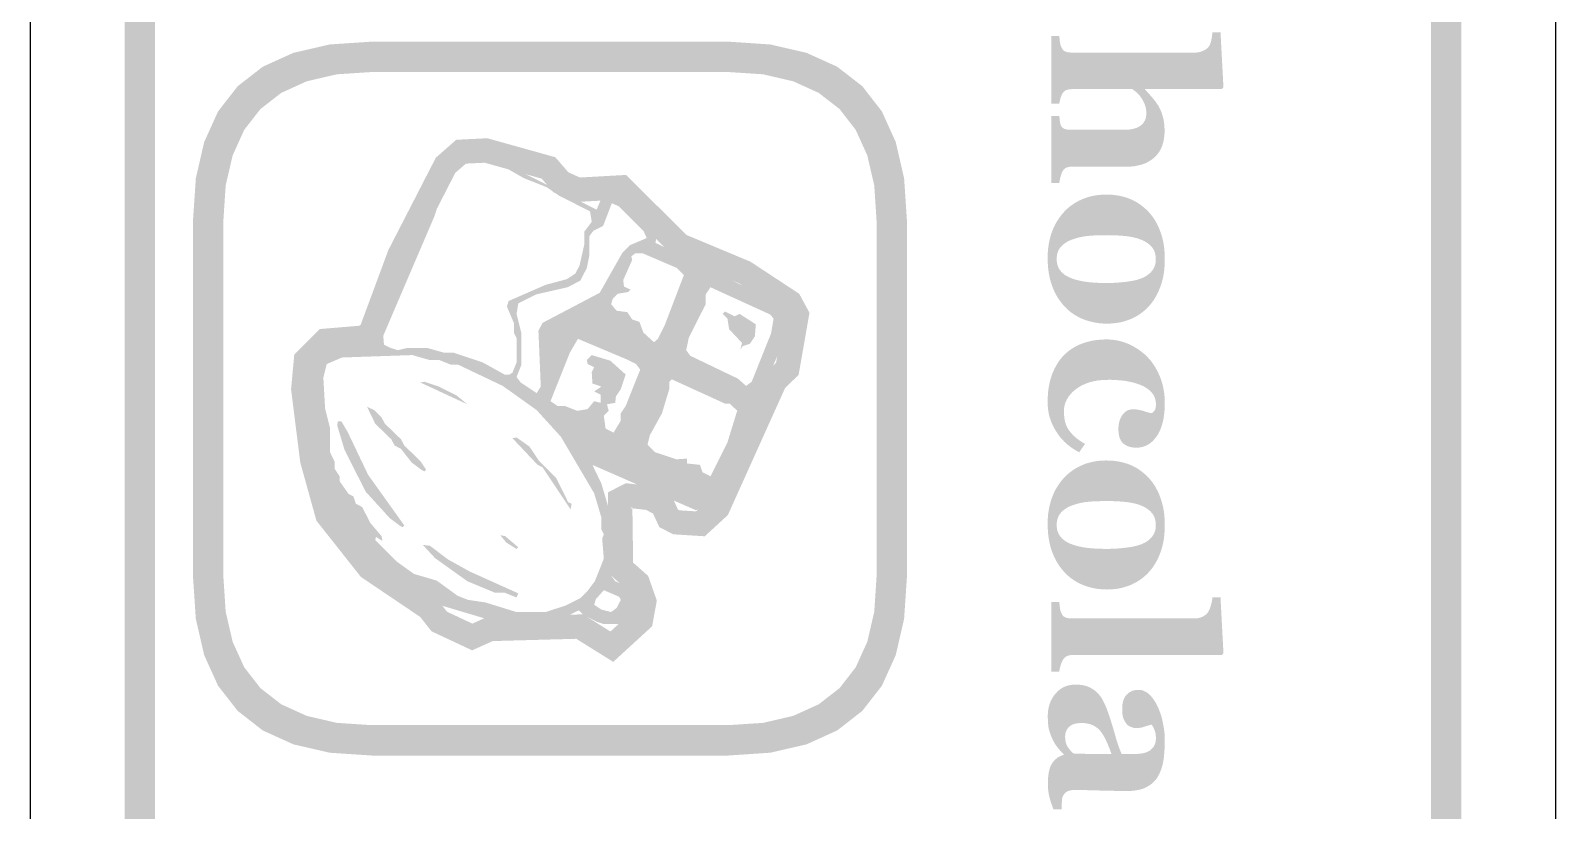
# Model space of a CAD drawing. Header units: millimetres. Extents: x 6 to 126, y 130 to 351.
# Drawn here: x 72.96 to 93.04, y 256.98 to 267.25 of the extents above; entities that cross this region are included whole.
import ezdxf

# ---------------------------------------------------------------- set-up
doc = ezdxf.new("R2010")
doc.units = ezdxf.units.MM
doc.layers.add('CUT', color=1, linetype='Continuous')
doc.layers.add('RASTER', color=7, linetype='Continuous')

msp = doc.modelspace()

# ---------------------------------------------------------------- hatches: boundary and pattern name
at = {"layer": 'RASTER'}
h = msp.add_hatch(color=7, dxfattribs=at)
h.paths.add_polyline_path([(89.6, 282.8), (90.116, 282.766), (90.563, 282.663), (90.941, 282.491), (91.25, 282.25), (91.491, 281.941), (91.663, 281.563), (91.766, 281.116), (91.8, 280.6), (91.8, 223.4), (91.766, 222.884), (91.663, 222.438), (91.491, 222.059), (91.25, 221.75), (90.941, 221.509), (90.563, 221.337), (90.116, 221.234), (89.6, 221.2), (76.4, 221.2), (75.884, 221.234), (75.438, 221.337), (75.059, 221.509), (74.75, 221.75), (74.509, 222.059), (74.338, 222.438), (74.234, 222.884), (74.2, 223.4), (74.2, 280.6), (74.234, 281.116), (74.338, 281.563), (74.509, 281.941), (74.75, 282.25), (75.059, 282.491), (75.438, 282.663), (75.884, 282.766), (76.4, 282.8)])
h.paths.add_polyline_path([(89.6, 282.4), (76.4, 282.4), (75.978, 282.372), (75.613, 282.288), (75.303, 282.147), (75.05, 281.95), (74.853, 281.697), (74.712, 281.388), (74.628, 281.022), (74.6, 280.6), (74.6, 223.4), (74.628, 222.978), (74.712, 222.613), (74.853, 222.303), (75.05, 222.05), (75.303, 221.853), (75.613, 221.712), (75.978, 221.628), (76.4, 221.6), (89.6, 221.6), (90.022, 221.628), (90.388, 221.712), (90.697, 221.853), (90.95, 222.05), (91.147, 222.303), (91.288, 222.613), (91.372, 222.978), (91.4, 223.4), (91.4, 280.6), (91.372, 281.022), (91.288, 281.388), (91.147, 281.697), (90.95, 281.95), (90.697, 282.147), (90.387, 282.288), (90.022, 282.372), (89.6, 282.4)], flags=0)
h = msp.add_hatch(color=7, dxfattribs=at)
h.paths.add_polyline_path([(82.15, 267.1), (82.701, 267.063), (83.178, 266.953), (83.582, 266.77), (83.913, 266.513), (84.17, 266.182), (84.353, 265.778), (84.463, 265.301), (84.5, 264.75), (84.5, 260.05), (84.463, 259.499), (84.353, 259.022), (84.17, 258.618), (83.913, 258.288), (83.582, 258.03), (83.178, 257.847), (82.701, 257.737), (82.15, 257.7), (77.45, 257.7), (76.899, 257.737), (76.422, 257.847), (76.018, 258.03), (75.688, 258.288), (75.43, 258.618), (75.247, 259.022), (75.137, 259.499), (75.1, 260.05), (75.1, 264.75), (75.137, 265.301), (75.247, 265.778), (75.43, 266.182), (75.688, 266.513), (76.018, 266.77), (76.422, 266.953), (76.899, 267.063), (77.45, 267.1)])
h.paths.add_polyline_path([(82.15, 266.7), (77.45, 266.7), (76.993, 266.67), (76.597, 266.578), (76.262, 266.426), (75.988, 266.213), (75.774, 265.938), (75.622, 265.603), (75.53, 265.207), (75.5, 264.75), (75.5, 260.05), (75.53, 259.593), (75.622, 259.197), (75.774, 258.862), (75.988, 258.587), (76.262, 258.374), (76.597, 258.222), (76.993, 258.13), (77.45, 258.1), (82.15, 258.1), (82.607, 258.13), (83.003, 258.222), (83.338, 258.374), (83.613, 258.587), (83.826, 258.862), (83.978, 259.197), (84.07, 259.593), (84.1, 260.05), (84.1, 264.75), (84.07, 265.207), (83.978, 265.603), (83.826, 265.938), (83.613, 266.213), (83.338, 266.426), (83.003, 266.578), (82.607, 266.67), (82.15, 266.7)], flags=0)
for points in [[(86.4, 265.24), (86.4, 266.122), (86.507, 266.122), (86.508, 266.114), (86.508, 266.107), (86.509, 266.098), (86.51, 266.09), (86.511, 266.081), (86.512, 266.072), (86.513, 266.063), (86.514, 266.053), (86.515, 266.043), (86.517, 266.034), (86.518, 266.026), (86.52, 266.019), (86.522, 266.012), (86.524, 266.005), (86.526, 265.999), (86.529, 265.994), (86.533, 265.987), (86.538, 265.98), (86.543, 265.974), (86.549, 265.968), (86.555, 265.963), (86.561, 265.959), (86.568, 265.955), (86.576, 265.951), (86.584, 265.948), (86.593, 265.946), (86.603, 265.944), (86.614, 265.942), (86.626, 265.94), (86.638, 265.939), (86.652, 265.939), (86.667, 265.939), (87.352, 265.939), (87.389, 265.94), (87.423, 265.942), (87.455, 265.947), (87.484, 265.953), (87.511, 265.961), (87.536, 265.97), (87.558, 265.982), (87.578, 265.995), (87.595, 266.01), (87.61, 266.026), (87.623, 266.044), (87.634, 266.063), (87.642, 266.084), (87.648, 266.106), (87.651, 266.13), (87.652, 266.156), (87.652, 266.17), (87.651, 266.184), (87.65, 266.198), (87.648, 266.212), (87.646, 266.226), (87.643, 266.239), (87.639, 266.252), (87.635, 266.265), (87.63, 266.277), (87.625, 266.29), (87.619, 266.302), (87.613, 266.315), (87.607, 266.327), (87.599, 266.339), (87.592, 266.351), (87.584, 266.364), (87.576, 266.374), (87.569, 266.384), (87.561, 266.393), (87.554, 266.402), (87.546, 266.41), (87.539, 266.418), (87.531, 266.425), (87.524, 266.432), (87.516, 266.438), (87.509, 266.444), (87.501, 266.45), (87.495, 266.455), (87.488, 266.461), (87.482, 266.466), (87.475, 266.47), (87.469, 266.475), (86.683, 266.475), (86.67, 266.475), (86.657, 266.474), (86.645, 266.473), (86.634, 266.472), (86.624, 266.47), (86.614, 266.467), (86.605, 266.465), (86.597, 266.462), (86.589, 266.458), (86.582, 266.454), (86.575, 266.448), (86.568, 266.443), (86.562, 266.436), (86.556, 266.429), (86.55, 266.421), (86.545, 266.412), (86.542, 266.406), (86.539, 266.4), (86.536, 266.393), (86.533, 266.386), (86.53, 266.379), (86.527, 266.371), (86.524, 266.363), (86.522, 266.354), (86.519, 266.345), (86.517, 266.336), (86.515, 266.327), (86.513, 266.319), (86.511, 266.31), (86.509, 266.301), (86.508, 266.293), (86.507, 266.284), (86.4, 266.284), (86.4, 267.175), (86.507, 267.175), (86.508, 267.166), (86.508, 267.156), (86.509, 267.147), (86.51, 267.138), (86.511, 267.128), (86.512, 267.119), (86.513, 267.11), (86.514, 267.101), (86.515, 267.092), (86.517, 267.084), (86.518, 267.075), (86.52, 267.067), (86.522, 267.059), (86.524, 267.052), (86.526, 267.044), (86.529, 267.037), (86.534, 267.026), (86.539, 267.016), (86.544, 267.006), (86.55, 266.998), (86.557, 266.99), (86.564, 266.984), (86.571, 266.978), (86.579, 266.974), (86.588, 266.97), (86.597, 266.966), (86.607, 266.963), (86.618, 266.961), (86.629, 266.959), (86.641, 266.958), (86.653, 266.957), (86.667, 266.957), (88.3, 266.957), (88.312, 266.957), (88.324, 266.958), (88.336, 266.96), (88.348, 266.962), (88.361, 266.965), (88.374, 266.969), (88.386, 266.974), (88.4, 266.979), (88.412, 266.985), (88.424, 266.991), (88.435, 266.998), (88.446, 267.005), (88.455, 267.013), (88.464, 267.022), (88.472, 267.031), (88.479, 267.04), (88.483, 267.048), (88.488, 267.057), (88.492, 267.066), (88.496, 267.076), (88.499, 267.087), (88.503, 267.099), (88.506, 267.112), (88.509, 267.125), (88.511, 267.139), (88.514, 267.152), (88.516, 267.165), (88.518, 267.178), (88.519, 267.19), (88.521, 267.202), (88.522, 267.214), (88.523, 267.225), (88.629, 267.225), (88.668, 266.497), (88.644, 266.475), (87.636, 266.475), (87.636, 266.469), (87.649, 266.455), (87.661, 266.442), (87.672, 266.429), (87.684, 266.416), (87.695, 266.404), (87.706, 266.392), (87.716, 266.38), (87.726, 266.369), (87.736, 266.357), (87.747, 266.345), (87.757, 266.332), (87.767, 266.319), (87.777, 266.305), (87.787, 266.291), (87.797, 266.275), (87.808, 266.26), (87.816, 266.245), (87.825, 266.23), (87.833, 266.214), (87.84, 266.197), (87.848, 266.179), (87.855, 266.16), (87.861, 266.139), (87.868, 266.118), (87.874, 266.096), (87.879, 266.074), (87.883, 266.051), (87.886, 266.028), (87.889, 266.004), (87.891, 265.98), (87.892, 265.955), (87.893, 265.93), (87.891, 265.872), (87.884, 265.819), (87.874, 265.769), (87.859, 265.722), (87.839, 265.679), (87.816, 265.64), (87.788, 265.605), (87.756, 265.573), (87.721, 265.545), (87.683, 265.521), (87.642, 265.5), (87.599, 265.484), (87.552, 265.471), (87.503, 265.461), (87.452, 265.456), (87.398, 265.454), (86.68, 265.454), (86.667, 265.454), (86.654, 265.453), (86.642, 265.452), (86.631, 265.45), (86.621, 265.448), (86.611, 265.445), (86.602, 265.442), (86.593, 265.438), (86.586, 265.433), (86.578, 265.428), (86.571, 265.422), (86.564, 265.415), (86.558, 265.407), (86.552, 265.398), (86.547, 265.388), (86.542, 265.378), (86.539, 265.371), (86.536, 265.364), (86.534, 265.357), (86.531, 265.35), (86.529, 265.342), (86.526, 265.335), (86.524, 265.327), (86.522, 265.319), (86.519, 265.311), (86.517, 265.302), (86.515, 265.293), (86.514, 265.283), (86.512, 265.273), (86.51, 265.263), (86.508, 265.251), (86.507, 265.24)], [(86.353, 262.362), (86.354, 262.412), (86.357, 262.46), (86.361, 262.508), (86.368, 262.553), (86.376, 262.597), (86.386, 262.64), (86.399, 262.681), (86.412, 262.721), (86.428, 262.759), (86.445, 262.796), (86.463, 262.83), (86.483, 262.863), (86.503, 262.895), (86.526, 262.924), (86.549, 262.952), (86.574, 262.978), (86.601, 263.003), (86.629, 263.026), (86.658, 263.047), (86.688, 263.067), (86.719, 263.085), (86.752, 263.101), (86.785, 263.116), (86.82, 263.129), (86.856, 263.141), (86.893, 263.151), (86.93, 263.16), (86.969, 263.167), (87.008, 263.172), (87.048, 263.176), (87.088, 263.178), (87.129, 263.179), (87.167, 263.178), (87.205, 263.175), (87.242, 263.17), (87.278, 263.164), (87.314, 263.155), (87.35, 263.145), (87.385, 263.132), (87.42, 263.118), (87.453, 263.102), (87.486, 263.085), (87.518, 263.066), (87.549, 263.047), (87.578, 263.025), (87.607, 263.003), (87.635, 262.979), (87.661, 262.953), (87.687, 262.926), (87.712, 262.897), (87.735, 262.866), (87.757, 262.833), (87.778, 262.799), (87.797, 262.764), (87.815, 262.726), (87.832, 262.688), (87.847, 262.647), (87.86, 262.606), (87.871, 262.564), (87.88, 262.52), (87.887, 262.476), (87.892, 262.431), (87.895, 262.384), (87.896, 262.337), (87.894, 262.271), (87.889, 262.209), (87.881, 262.15), (87.87, 262.095), (87.856, 262.044), (87.838, 261.996), (87.818, 261.951), (87.794, 261.91), (87.767, 261.874), (87.738, 261.842), (87.707, 261.815), (87.674, 261.793), (87.639, 261.776), (87.601, 261.763), (87.561, 261.756), (87.519, 261.754), (87.493, 261.755), (87.469, 261.757), (87.446, 261.761), (87.424, 261.768), (87.403, 261.775), (87.384, 261.785), (87.366, 261.796), (87.349, 261.809), (87.334, 261.825), (87.321, 261.842), (87.31, 261.862), (87.301, 261.885), (87.294, 261.91), (87.289, 261.938), (87.286, 261.968), (87.285, 262.001), (87.286, 262.028), (87.288, 262.054), (87.292, 262.079), (87.298, 262.102), (87.305, 262.125), (87.314, 262.146), (87.325, 262.166), (87.338, 262.185), (87.351, 262.202), (87.366, 262.217), (87.382, 262.23), (87.398, 262.241), (87.416, 262.249), (87.435, 262.254), (87.454, 262.258), (87.475, 262.259), (87.493, 262.259), (87.511, 262.258), (87.529, 262.256), (87.547, 262.253), (87.564, 262.25), (87.582, 262.246), (87.6, 262.241), (87.617, 262.236), (87.634, 262.23), (87.65, 262.225), (87.665, 262.221), (87.679, 262.217), (87.692, 262.214), (87.704, 262.211), (87.715, 262.209), (87.724, 262.208), (87.731, 262.212), (87.737, 262.216), (87.742, 262.221), (87.747, 262.226), (87.752, 262.231), (87.757, 262.237), (87.761, 262.243), (87.765, 262.249), (87.768, 262.255), (87.771, 262.263), (87.773, 262.271), (87.775, 262.281), (87.776, 262.291), (87.778, 262.302), (87.778, 262.314), (87.778, 262.326), (87.778, 262.343), (87.776, 262.359), (87.774, 262.374), (87.771, 262.389), (87.766, 262.404), (87.761, 262.419), (87.755, 262.433), (87.748, 262.447), (87.739, 262.46), (87.729, 262.473), (87.718, 262.486), (87.705, 262.499), (87.691, 262.511), (87.675, 262.524), (87.658, 262.536), (87.639, 262.548), (87.62, 262.559), (87.6, 262.569), (87.577, 262.579), (87.554, 262.588), (87.528, 262.597), (87.501, 262.605), (87.473, 262.613), (87.443, 262.62), (87.411, 262.626), (87.378, 262.632), (87.344, 262.637), (87.307, 262.64), (87.27, 262.643), (87.23, 262.646), (87.19, 262.647), (87.147, 262.647), (87.083, 262.645), (87.023, 262.64), (86.966, 262.63), (86.912, 262.617), (86.861, 262.599), (86.813, 262.578), (86.768, 262.554), (86.727, 262.525), (86.689, 262.494), (86.657, 262.461), (86.629, 262.426), (86.607, 262.391), (86.589, 262.353), (86.577, 262.315), (86.569, 262.274), (86.567, 262.233), (86.568, 262.193), (86.572, 262.156), (86.577, 262.12), (86.585, 262.087), (86.595, 262.055), (86.608, 262.026), (86.623, 261.999), (86.64, 261.974), (86.659, 261.95), (86.68, 261.927), (86.702, 261.905), (86.727, 261.883), (86.754, 261.862), (86.782, 261.842), (86.813, 261.822), (86.845, 261.803), (86.769, 261.694), (86.747, 261.705), (86.725, 261.717), (86.704, 261.73), (86.684, 261.743), (86.663, 261.757), (86.644, 261.772), (86.625, 261.787), (86.606, 261.802), (86.588, 261.818), (86.57, 261.835), (86.553, 261.853), (86.536, 261.871), (86.52, 261.89), (86.504, 261.91), (86.489, 261.931), (86.475, 261.953), (86.46, 261.976), (86.447, 261.999), (86.434, 262.023), (86.422, 262.046), (86.411, 262.069), (86.401, 262.093), (86.392, 262.117), (86.384, 262.14), (86.377, 262.165), (86.37, 262.19), (86.365, 262.216), (86.361, 262.243), (86.357, 262.271), (86.355, 262.301), (86.354, 262.331), (86.353, 262.362)], [(86.4, 258.805), (86.4, 259.723), (86.507, 259.723), (86.508, 259.714), (86.508, 259.704), (86.509, 259.695), (86.51, 259.686), (86.511, 259.677), (86.512, 259.667), (86.513, 259.658), (86.514, 259.649), (86.515, 259.641), (86.517, 259.632), (86.518, 259.624), (86.52, 259.616), (86.522, 259.608), (86.524, 259.6), (86.526, 259.593), (86.529, 259.586), (86.534, 259.574), (86.539, 259.564), (86.544, 259.555), (86.55, 259.546), (86.557, 259.539), (86.564, 259.532), (86.571, 259.527), (86.579, 259.522), (86.588, 259.518), (86.597, 259.515), (86.607, 259.512), (86.618, 259.509), (86.629, 259.507), (86.641, 259.506), (86.653, 259.505), (86.667, 259.505), (88.29, 259.505), (88.303, 259.505), (88.317, 259.507), (88.33, 259.508), (88.343, 259.511), (88.356, 259.514), (88.369, 259.518), (88.381, 259.523), (88.393, 259.528), (88.404, 259.534), (88.415, 259.54), (88.425, 259.547), (88.435, 259.554), (88.444, 259.562), (88.452, 259.571), (88.459, 259.579), (88.465, 259.589), (88.47, 259.596), (88.475, 259.605), (88.48, 259.615), (88.484, 259.625), (88.489, 259.637), (88.493, 259.649), (88.498, 259.663), (88.502, 259.677), (88.506, 259.692), (88.51, 259.706), (88.513, 259.72), (88.516, 259.733), (88.518, 259.746), (88.52, 259.758), (88.522, 259.77), (88.523, 259.782), (88.629, 259.782), (88.668, 259.045), (88.644, 259.023), (86.686, 259.023), (86.672, 259.023), (86.66, 259.022), (86.648, 259.021), (86.637, 259.018), (86.626, 259.016), (86.616, 259.012), (86.606, 259.009), (86.598, 259.004), (86.59, 258.999), (86.582, 258.993), (86.575, 258.987), (86.568, 258.979), (86.561, 258.971), (86.555, 258.962), (86.55, 258.953), (86.545, 258.943), (86.542, 258.935), (86.539, 258.928), (86.536, 258.92), (86.533, 258.913), (86.53, 258.905), (86.527, 258.897), (86.524, 258.889), (86.522, 258.881), (86.519, 258.873), (86.517, 258.864), (86.515, 258.855), (86.513, 258.846), (86.511, 258.836), (86.509, 258.826), (86.508, 258.816), (86.507, 258.805)]]:
    msp.add_hatch(color=7, dxfattribs=at).paths.add_polyline_path(points)
h = msp.add_hatch(color=7, dxfattribs=at)
h.paths.add_polyline_path([(83.217, 263.53), (83.074, 262.712), (82.896, 262.54), (82.142, 260.866), (81.838, 260.587), (81.423, 260.613), (81.239, 260.708), (81.158, 260.885), (81.067, 260.934), (80.859, 260.957), (80.885, 260.97), (80.895, 260.24), (81.093, 260.065), (81.207, 259.74), (81.145, 259.402), (80.633, 258.933), (80.146, 259.237), (79.046, 259.207), (78.775, 259.085), (78.24, 259.336), (78.091, 259.525), (77.31, 260.052), (76.725, 260.792), (76.512, 261.559), (76.391, 262.523), (76.433, 262.978), (76.77, 263.316), (77.289, 263.359), (77.307, 263.371), (77.672, 264.356), (78.297, 265.572), (78.566, 265.808), (78.976, 265.828), (79.871, 265.578), (80.042, 265.38), (80.195, 265.311), (80.801, 265.345), (81.599, 264.554), (82.439, 264.203), (83.082, 263.78)])
h.paths.add_polyline_path([(82.883, 263.476), (82.839, 263.557), (82.288, 263.919), (81.418, 264.283), (80.677, 265.018), (80.135, 264.988), (79.846, 265.117), (79.692, 265.296), (78.94, 265.506), (78.693, 265.494), (78.553, 265.372), (77.965, 264.226), (77.571, 263.162), (77.397, 263.047), (76.914, 263.006), (76.741, 262.833), (76.712, 262.529), (76.827, 261.622), (77.016, 260.94), (77.53, 260.289), (78.312, 259.762), (78.444, 259.594), (78.778, 259.437), (78.973, 259.525), (80.234, 259.559), (80.596, 259.333), (80.85, 259.566), (80.877, 259.714), (80.819, 259.88), (80.577, 260.094), (80.562, 261.164), (80.798, 261.286), (81.164, 261.245), (81.405, 261.116), (81.484, 260.941), (81.51, 260.928), (81.722, 260.915), (81.877, 261.058), (82.629, 262.728), (82.777, 262.87), (82.883, 263.476)], flags=0)
h = msp.add_hatch(color=7, dxfattribs=at)
h.paths.add_polyline_path([(82.957, 263.506), (82.967, 263.388), (82.839, 263.068), (82.105, 261.345), (81.923, 261.016), (81.722, 260.93), (80.359, 261.527), (80.477, 261.281), (80.637, 260.739), (80.669, 260.324), (80.605, 260.068), (80.659, 259.995), (80.838, 259.918), (80.892, 259.845), (80.892, 259.653), (80.806, 259.484), (80.701, 259.43), (80.509, 259.43), (80.414, 259.462), (80.244, 259.548), (80.181, 259.612), (79.871, 259.462), (79.711, 259.43), (79.36, 259.43), (79.296, 259.462), (78.977, 259.494), (78.339, 259.685), (78.042, 259.835), (77.595, 260.154), (77.244, 260.506), (77.053, 260.793), (76.871, 261.153), (76.775, 261.473), (76.743, 261.792), (76.711, 261.856), (76.711, 262.047), (76.647, 262.366), (76.647, 262.813), (76.733, 262.982), (76.935, 263.1), (77.445, 263.1), (77.487, 263.123), (77.86, 264.026), (78.285, 264.942), (78.307, 264.888), (78.275, 264.792), (77.605, 263.228), (77.614, 263.11), (77.701, 263.068), (77.796, 263.037), (77.924, 263.068), (78.179, 263.068), (78.403, 263.005), (78.53, 263.005), (78.913, 262.877), (79.201, 262.717), (79.264, 262.717), (79.306, 262.74), (79.36, 262.877), (79.36, 263.196), (79.328, 263.26), (79.328, 263.388), (79.233, 263.611), (79.255, 263.685), (79.743, 263.898), (80.021, 263.972), (80.136, 264.048), (80.19, 264.154), (80.254, 264.441), (80.254, 264.601), (80.35, 264.728), (80.327, 264.865), (79.925, 265.07), (79.753, 265.185), (79.456, 265.303), (79.233, 265.43), (79.073, 265.494), (78.977, 265.494), (78.85, 265.558), (78.754, 265.558), (78.648, 265.504), (78.553, 265.408), (78.317, 264.961), (78.339, 265.079), (78.521, 265.44), (78.617, 265.536), (78.722, 265.59), (78.913, 265.59), (79.201, 265.494), (80.414, 264.888), (80.5, 265.089), (80.669, 265.111), (80.851, 264.974), (80.883, 264.91), (81.093, 264.706), (81.202, 264.527), (81.189, 264.451), (82.817, 263.653), (82.913, 263.589)])
h.paths.add_polyline_path([(82.744, 263.452), (82.702, 263.506), (81.914, 263.866), (81.85, 263.771), (81.85, 263.643), (81.626, 263.196), (81.594, 263.037), (81.649, 262.963), (82.274, 262.663), (82.383, 262.567), (82.456, 262.622), (82.712, 263.26)], flags=0)
h.paths.add_polyline_path([(82.511, 263.378), (82.498, 263.219), (82.434, 263.123), (82.338, 263.091), (82.306, 263.046), (82.329, 263.132), (82.159, 263.314), (82.137, 263.452), (82.073, 263.515), (82.105, 263.547), (82.233, 263.483), (82.297, 263.515)], flags=0)
h.paths.add_polyline_path([(82.265, 262.239), (82.169, 262.334), (82.105, 262.334), (81.403, 262.654), (81.371, 262.622), (81.371, 262.526), (81.275, 262.207), (81.116, 261.919), (81.084, 261.792), (81.18, 261.696), (81.467, 261.6), (81.604, 261.61), (81.604, 261.546), (81.776, 261.527), (81.808, 261.431), (81.914, 261.377), (82.137, 261.824)], flags=0)
h.paths.add_polyline_path([(81.563, 264.026), (81.467, 264.122), (81.02, 264.313), (80.924, 264.313), (80.87, 264.272), (80.883, 264.227), (80.765, 263.962), (80.774, 263.876), (80.86, 263.835), (80.828, 263.803), (80.691, 263.78), (80.627, 263.716), (80.605, 263.643), (80.678, 263.557), (80.819, 263.538), (80.883, 263.442), (80.978, 263.41), (81.03, 263.27), (81.17, 263.142), (81.221, 263.187), (81.307, 263.356)], flags=0)
h.paths.add_polyline_path([(81.074, 264.514), (81.03, 264.61), (80.71, 264.929), (80.615, 264.974), (80.5, 264.674), (80.372, 264.61), (80.318, 264.537), (80.318, 264.281), (80.286, 264.122), (80.2, 263.953), (80.031, 263.866), (79.616, 263.771), (79.383, 263.653), (79.36, 263.515), (79.424, 263.26), (79.424, 262.845), (79.36, 262.685), (79.415, 262.612), (79.625, 262.472), (79.679, 262.558), (79.648, 263.292), (79.702, 263.397), (80.455, 263.793), (80.755, 264.323), (80.851, 264.419)], flags=0)
h.paths.add_polyline_path([(80.988, 262.781), (80.934, 262.855), (80.828, 262.909), (80.168, 263.187), (80.062, 263.005), (79.807, 262.366), (79.903, 262.302), (79.999, 262.302), (80.158, 262.239), (80.295, 262.261), (80.382, 262.366), (80.468, 262.344), (80.468, 262.452), (80.382, 262.494), (80.477, 262.558), (80.359, 262.599), (80.35, 262.749), (80.382, 262.813), (80.295, 262.855), (80.286, 262.909), (80.35, 262.973), (80.595, 262.899), (80.797, 262.717), (80.733, 262.526), (80.669, 262.43), (80.659, 262.344), (80.551, 262.325), (80.573, 262.239), (80.509, 262.175), (80.532, 262.006), (80.637, 261.951), (80.733, 262.111), (80.733, 262.207), (80.797, 262.302)], flags=0)
h.paths.add_polyline_path([(80.733, 259.749), (80.71, 259.791), (80.509, 259.877), (80.404, 259.759), (80.382, 259.685), (80.477, 259.621), (80.605, 259.589), (80.678, 259.644)], flags=0)
h.paths.add_polyline_path([(80.509, 260.611), (80.477, 260.675), (80.477, 260.834), (80.382, 261.153), (79.944, 261.897), (79.625, 262.248), (79.178, 262.567), (78.594, 262.845), (78.498, 262.845), (78.339, 262.909), (78.211, 262.909), (77.988, 262.973), (77.062, 262.941), (76.861, 262.855), (76.816, 262.676), (76.839, 262.271), (76.903, 262.015), (76.903, 261.696), (76.966, 261.568), (76.966, 261.473), (77.03, 261.377), (77.03, 261.313), (77.148, 261.144), (77.212, 261.112), (77.244, 261.016), (77.327, 260.972), (77.436, 260.761), (77.582, 260.589), (77.595, 260.525), (77.509, 260.579), (77.499, 260.537), (77.787, 260.25), (78.01, 260.091), (78.307, 260.004), (78.585, 259.803), (78.722, 259.749), (78.945, 259.717), (79.36, 259.589), (79.743, 259.589), (80.008, 259.676), (80.2, 259.771), (80.295, 259.867), (80.391, 259.995), (80.509, 260.292), (80.487, 260.557)], flags=0)
h.paths.add_polyline_path([(80.085, 261.016), (80.072, 260.94), (79.702, 261.495), (79.638, 261.527), (79.306, 261.878), (79.36, 261.888), (79.529, 261.769), (79.657, 261.578), (79.881, 261.355), (80.04, 261.035)], flags=0)
h.paths.add_polyline_path([(79.383, 260.442), (79.36, 260.419), (79.223, 260.506), (79.146, 260.601), (79.21, 260.589)], flags=0)
h.paths.add_polyline_path([(79.383, 259.835), (79.36, 259.781), (79.201, 259.845), (79.073, 259.845), (78.712, 259.995), (78.285, 260.301), (78.125, 260.474), (78.221, 260.461), (78.457, 260.282), (78.744, 260.123)], flags=0)
h.paths.add_polyline_path([(78.712, 262.325), (78.093, 262.612), (78.147, 262.622), (78.339, 262.558), (78.572, 262.44)], flags=0)
h.paths.add_polyline_path([(78.17, 261.463), (78.147, 261.441), (78.106, 261.463), (77.978, 261.559), (77.838, 261.738), (77.755, 261.782), (77.71, 261.865), (77.499, 262.069), (77.391, 262.293), (77.487, 262.248), (77.582, 262.152), (77.627, 262.069), (77.838, 261.865), (77.882, 261.782), (78.093, 261.578)], flags=0)
h.paths.add_polyline_path([(77.882, 260.729), (77.86, 260.707), (77.819, 260.729), (77.691, 260.825), (77.372, 261.176), (77.094, 261.728), (76.998, 262.047), (77.008, 262.101), (77.053, 262.101), (77.136, 261.961), (77.404, 261.399)], flags=0)
h = msp.add_hatch(color=7, dxfattribs=at)
h.paths.add_polyline_path([(87.68, 263.61), (87.654, 263.583), (87.627, 263.559), (87.599, 263.536), (87.569, 263.514), (87.538, 263.494), (87.506, 263.476), (87.473, 263.459), (87.439, 263.444), (87.403, 263.431), (87.367, 263.419), (87.33, 263.409), (87.292, 263.401), (87.254, 263.395), (87.214, 263.391), (87.175, 263.388), (87.134, 263.387), (87.094, 263.388), (87.054, 263.39), (87.015, 263.395), (86.976, 263.401), (86.938, 263.409), (86.9, 263.419), (86.863, 263.43), (86.827, 263.443), (86.792, 263.458), (86.757, 263.475), (86.725, 263.493), (86.693, 263.513), (86.663, 263.534), (86.634, 263.557), (86.606, 263.582), (86.58, 263.608), (86.554, 263.638), (86.528, 263.669), (86.505, 263.701), (86.483, 263.735), (86.463, 263.77), (86.444, 263.807), (86.427, 263.845), (86.412, 263.884), (86.398, 263.925), (86.386, 263.967), (86.376, 264.011), (86.368, 264.056), (86.361, 264.103), (86.357, 264.151), (86.354, 264.2), (86.353, 264.251), (86.354, 264.295), (86.356, 264.339), (86.36, 264.381), (86.366, 264.423), (86.373, 264.463), (86.382, 264.503), (86.392, 264.542), (86.404, 264.58), (86.418, 264.617), (86.433, 264.653), (86.45, 264.688), (86.468, 264.722), (86.489, 264.754), (86.51, 264.786), (86.533, 264.816), (86.558, 264.846), (86.583, 264.873), (86.61, 264.899), (86.638, 264.923), (86.668, 264.946), (86.699, 264.967), (86.731, 264.987), (86.765, 265.005), (86.801, 265.022), (86.837, 265.037), (86.875, 265.05), (86.914, 265.061), (86.954, 265.07), (86.994, 265.077), (87.036, 265.082), (87.079, 265.085), (87.124, 265.086), (87.167, 265.085), (87.209, 265.083), (87.25, 265.078), (87.29, 265.072), (87.328, 265.064), (87.365, 265.054), (87.402, 265.043), (87.436, 265.03), (87.47, 265.015), (87.503, 264.998), (87.535, 264.98), (87.566, 264.959), (87.596, 264.937), (87.625, 264.913), (87.653, 264.888), (87.68, 264.861), (87.705, 264.833), (87.729, 264.803), (87.751, 264.772), (87.771, 264.74), (87.79, 264.705), (87.808, 264.67), (87.824, 264.632), (87.839, 264.593), (87.852, 264.553), (87.864, 264.511), (87.874, 264.469), (87.882, 264.425), (87.888, 264.38), (87.892, 264.334), (87.895, 264.287), (87.896, 264.238), (87.895, 264.188), (87.892, 264.139), (87.888, 264.091), (87.882, 264.045), (87.874, 264.001), (87.864, 263.958), (87.852, 263.917), (87.839, 263.877), (87.824, 263.839), (87.808, 263.802), (87.79, 263.766), (87.771, 263.732), (87.751, 263.699), (87.729, 263.668), (87.705, 263.638), (87.68, 263.61)])
h.paths.add_polyline_path([(86.665, 263.985), (86.686, 263.977), (86.708, 263.97), (86.732, 263.963), (86.756, 263.957), (86.781, 263.951), (86.808, 263.946), (86.836, 263.941), (86.864, 263.937), (86.894, 263.933), (86.925, 263.93), (86.958, 263.928), (86.991, 263.925), (87.026, 263.924), (87.062, 263.923), (87.099, 263.922), (87.137, 263.922), (87.163, 263.922), (87.19, 263.923), (87.218, 263.924), (87.247, 263.925), (87.276, 263.927), (87.307, 263.93), (87.339, 263.933), (87.371, 263.936), (87.403, 263.94), (87.434, 263.945), (87.462, 263.949), (87.489, 263.955), (87.514, 263.96), (87.538, 263.966), (87.559, 263.973), (87.579, 263.98), (87.602, 263.989), (87.623, 263.999), (87.643, 264.01), (87.662, 264.022), (87.679, 264.035), (87.695, 264.048), (87.71, 264.062), (87.724, 264.078), (87.737, 264.094), (87.747, 264.111), (87.756, 264.129), (87.764, 264.148), (87.77, 264.168), (87.774, 264.19), (87.776, 264.212), (87.777, 264.235), (87.776, 264.26), (87.773, 264.285), (87.769, 264.307), (87.763, 264.329), (87.755, 264.349), (87.745, 264.368), (87.733, 264.385), (87.72, 264.401), (87.705, 264.416), (87.689, 264.431), (87.672, 264.444), (87.654, 264.456), (87.635, 264.468), (87.615, 264.479), (87.594, 264.488), (87.572, 264.497), (87.551, 264.505), (87.528, 264.512), (87.505, 264.518), (87.481, 264.523), (87.456, 264.528), (87.431, 264.533), (87.404, 264.537), (87.376, 264.54), (87.348, 264.543), (87.32, 264.545), (87.291, 264.547), (87.262, 264.549), (87.233, 264.55), (87.203, 264.551), (87.173, 264.551), (87.143, 264.552), (87.104, 264.551), (87.066, 264.551), (87.031, 264.55), (86.997, 264.549), (86.965, 264.548), (86.934, 264.546), (86.905, 264.544), (86.878, 264.541), (86.852, 264.538), (86.826, 264.534), (86.8, 264.529), (86.773, 264.524), (86.747, 264.517), (86.721, 264.509), (86.694, 264.501), (86.668, 264.491), (86.646, 264.483), (86.625, 264.473), (86.605, 264.462), (86.587, 264.45), (86.569, 264.438), (86.553, 264.424), (86.538, 264.41), (86.525, 264.395), (86.512, 264.379), (86.501, 264.361), (86.492, 264.343), (86.485, 264.323), (86.479, 264.303), (86.475, 264.281), (86.473, 264.259), (86.472, 264.235), (86.473, 264.214), (86.475, 264.193), (86.479, 264.173), (86.484, 264.153), (86.491, 264.135), (86.499, 264.117), (86.509, 264.1), (86.521, 264.084), (86.534, 264.069), (86.548, 264.054), (86.564, 264.041), (86.581, 264.028), (86.6, 264.016), (86.62, 264.005), (86.642, 263.994), (86.665, 263.985)], flags=0)
h = msp.add_hatch(color=7, dxfattribs=at)
h.paths.add_polyline_path([(87.68, 260.109), (87.654, 260.082), (87.627, 260.058), (87.599, 260.035), (87.569, 260.013), (87.538, 259.993), (87.506, 259.975), (87.473, 259.958), (87.439, 259.943), (87.403, 259.93), (87.367, 259.918), (87.33, 259.908), (87.292, 259.9), (87.254, 259.894), (87.214, 259.89), (87.175, 259.887), (87.134, 259.886), (87.094, 259.887), (87.054, 259.89), (87.015, 259.894), (86.976, 259.9), (86.938, 259.908), (86.9, 259.918), (86.863, 259.929), (86.827, 259.942), (86.792, 259.957), (86.757, 259.974), (86.725, 259.992), (86.693, 260.012), (86.663, 260.033), (86.634, 260.056), (86.606, 260.081), (86.58, 260.107), (86.554, 260.137), (86.528, 260.168), (86.505, 260.2), (86.483, 260.234), (86.463, 260.269), (86.444, 260.306), (86.427, 260.344), (86.412, 260.383), (86.398, 260.424), (86.386, 260.466), (86.376, 260.51), (86.368, 260.555), (86.361, 260.602), (86.357, 260.65), (86.354, 260.699), (86.353, 260.75), (86.354, 260.794), (86.356, 260.838), (86.36, 260.88), (86.366, 260.922), (86.373, 260.962), (86.382, 261.002), (86.392, 261.041), (86.404, 261.079), (86.418, 261.116), (86.433, 261.152), (86.45, 261.187), (86.468, 261.221), (86.489, 261.253), (86.51, 261.285), (86.533, 261.316), (86.558, 261.345), (86.583, 261.372), (86.61, 261.398), (86.638, 261.422), (86.668, 261.445), (86.699, 261.466), (86.731, 261.486), (86.765, 261.504), (86.801, 261.521), (86.837, 261.536), (86.875, 261.549), (86.914, 261.56), (86.954, 261.569), (86.994, 261.576), (87.036, 261.581), (87.079, 261.584), (87.124, 261.585), (87.167, 261.584), (87.209, 261.582), (87.25, 261.577), (87.29, 261.571), (87.328, 261.563), (87.365, 261.553), (87.402, 261.542), (87.436, 261.529), (87.47, 261.514), (87.503, 261.497), (87.535, 261.479), (87.566, 261.458), (87.596, 261.436), (87.625, 261.412), (87.653, 261.387), (87.68, 261.36), (87.705, 261.332), (87.729, 261.302), (87.751, 261.271), (87.771, 261.239), (87.79, 261.204), (87.808, 261.169), (87.824, 261.131), (87.839, 261.092), (87.852, 261.052), (87.864, 261.01), (87.874, 260.968), (87.882, 260.924), (87.888, 260.879), (87.892, 260.833), (87.895, 260.786), (87.896, 260.737), (87.895, 260.687), (87.892, 260.638), (87.888, 260.59), (87.882, 260.544), (87.874, 260.5), (87.864, 260.457), (87.852, 260.416), (87.839, 260.376), (87.824, 260.338), (87.808, 260.301), (87.79, 260.265), (87.771, 260.231), (87.751, 260.198), (87.729, 260.167), (87.705, 260.137), (87.68, 260.109)])
h.paths.add_polyline_path([(86.665, 260.484), (86.686, 260.476), (86.708, 260.469), (86.732, 260.462), (86.756, 260.456), (86.781, 260.45), (86.808, 260.445), (86.836, 260.44), (86.864, 260.436), (86.894, 260.432), (86.925, 260.429), (86.958, 260.427), (86.991, 260.424), (87.026, 260.423), (87.062, 260.422), (87.099, 260.421), (87.137, 260.421), (87.163, 260.421), (87.19, 260.422), (87.218, 260.423), (87.247, 260.424), (87.276, 260.426), (87.307, 260.429), (87.339, 260.432), (87.371, 260.435), (87.403, 260.439), (87.434, 260.444), (87.462, 260.448), (87.489, 260.454), (87.514, 260.459), (87.538, 260.466), (87.559, 260.472), (87.579, 260.479), (87.602, 260.488), (87.623, 260.499), (87.643, 260.509), (87.662, 260.521), (87.679, 260.534), (87.695, 260.547), (87.71, 260.562), (87.724, 260.577), (87.737, 260.593), (87.747, 260.61), (87.756, 260.628), (87.764, 260.647), (87.77, 260.667), (87.774, 260.689), (87.776, 260.711), (87.777, 260.734), (87.776, 260.759), (87.773, 260.784), (87.769, 260.806), (87.763, 260.828), (87.755, 260.848), (87.745, 260.867), (87.733, 260.884), (87.72, 260.9), (87.705, 260.916), (87.689, 260.93), (87.672, 260.943), (87.654, 260.956), (87.635, 260.967), (87.615, 260.978), (87.594, 260.987), (87.572, 260.996), (87.551, 261.004), (87.528, 261.011), (87.505, 261.017), (87.481, 261.022), (87.456, 261.027), (87.431, 261.032), (87.404, 261.036), (87.376, 261.039), (87.348, 261.042), (87.32, 261.044), (87.291, 261.046), (87.262, 261.048), (87.233, 261.049), (87.203, 261.05), (87.173, 261.05), (87.143, 261.051), (87.104, 261.05), (87.066, 261.05), (87.031, 261.049), (86.997, 261.048), (86.965, 261.047), (86.934, 261.045), (86.905, 261.043), (86.878, 261.04), (86.852, 261.037), (86.826, 261.033), (86.8, 261.028), (86.773, 261.023), (86.747, 261.016), (86.721, 261.008), (86.694, 261), (86.668, 260.99), (86.646, 260.982), (86.625, 260.972), (86.605, 260.961), (86.587, 260.949), (86.569, 260.937), (86.553, 260.923), (86.538, 260.909), (86.525, 260.894), (86.512, 260.878), (86.501, 260.86), (86.492, 260.842), (86.485, 260.822), (86.479, 260.802), (86.475, 260.78), (86.473, 260.758), (86.472, 260.734), (86.473, 260.713), (86.475, 260.692), (86.479, 260.672), (86.484, 260.652), (86.491, 260.634), (86.499, 260.616), (86.509, 260.599), (86.521, 260.583), (86.534, 260.568), (86.548, 260.553), (86.564, 260.54), (86.581, 260.527), (86.6, 260.515), (86.62, 260.504), (86.642, 260.493), (86.665, 260.484)], flags=0)
h = msp.add_hatch(color=7, dxfattribs=at)
h.paths.add_polyline_path([(86.431, 256.99), (86.424, 257.006), (86.417, 257.024), (86.411, 257.042), (86.404, 257.06), (86.398, 257.08), (86.391, 257.1), (86.385, 257.121), (86.379, 257.142), (86.374, 257.164), (86.369, 257.187), (86.365, 257.21), (86.362, 257.233), (86.359, 257.256), (86.358, 257.28), (86.356, 257.304), (86.356, 257.328), (86.357, 257.372), (86.359, 257.413), (86.364, 257.45), (86.369, 257.485), (86.377, 257.516), (86.386, 257.545), (86.397, 257.571), (86.41, 257.594), (86.424, 257.614), (86.439, 257.633), (86.456, 257.65), (86.475, 257.665), (86.494, 257.679), (86.516, 257.69), (86.538, 257.701), (86.563, 257.709), (86.563, 257.718), (86.55, 257.73), (86.539, 257.743), (86.527, 257.755), (86.516, 257.767), (86.506, 257.779), (86.496, 257.791), (86.487, 257.802), (86.478, 257.814), (86.469, 257.826), (86.461, 257.837), (86.453, 257.849), (86.445, 257.862), (86.438, 257.874), (86.431, 257.887), (86.424, 257.9), (86.418, 257.913), (86.41, 257.93), (86.403, 257.947), (86.396, 257.964), (86.39, 257.98), (86.384, 257.997), (86.379, 258.013), (86.374, 258.029), (86.37, 258.045), (86.366, 258.062), (86.363, 258.08), (86.361, 258.1), (86.358, 258.122), (86.357, 258.145), (86.356, 258.169), (86.355, 258.196), (86.355, 258.223), (86.356, 258.265), (86.361, 258.305), (86.369, 258.344), (86.38, 258.381), (86.394, 258.416), (86.411, 258.45), (86.431, 258.483), (86.455, 258.513), (86.481, 258.542), (86.509, 258.566), (86.539, 258.587), (86.572, 258.604), (86.606, 258.617), (86.642, 258.626), (86.68, 258.632), (86.721, 258.634), (86.744, 258.633), (86.767, 258.632), (86.788, 258.63), (86.809, 258.627), (86.829, 258.623), (86.848, 258.619), (86.866, 258.613), (86.883, 258.607), (86.899, 258.6), (86.915, 258.593), (86.93, 258.584), (86.945, 258.575), (86.96, 258.566), (86.974, 258.555), (86.988, 258.544), (87.001, 258.532), (87.012, 258.521), (87.023, 258.51), (87.033, 258.498), (87.043, 258.485), (87.053, 258.472), (87.062, 258.459), (87.07, 258.445), (87.078, 258.431), (87.086, 258.416), (87.093, 258.401), (87.101, 258.386), (87.108, 258.37), (87.115, 258.354), (87.122, 258.338), (87.129, 258.321), (87.135, 258.304), (87.147, 258.27), (87.16, 258.235), (87.172, 258.198), (87.185, 258.159), (87.197, 258.119), (87.21, 258.077), (87.223, 258.033), (87.236, 257.988), (87.249, 257.943), (87.261, 257.901), (87.273, 257.863), (87.285, 257.828), (87.296, 257.796), (87.308, 257.767), (87.318, 257.741), (87.329, 257.718), (87.469, 257.718), (87.479, 257.718), (87.489, 257.718), (87.5, 257.719), (87.512, 257.719), (87.524, 257.72), (87.537, 257.721), (87.551, 257.723), (87.566, 257.724), (87.581, 257.726), (87.595, 257.728), (87.608, 257.73), (87.621, 257.733), (87.634, 257.736), (87.645, 257.74), (87.657, 257.744), (87.667, 257.749), (87.679, 257.754), (87.69, 257.76), (87.7, 257.767), (87.71, 257.775), (87.72, 257.784), (87.729, 257.793), (87.738, 257.803), (87.746, 257.813), (87.754, 257.825), (87.76, 257.837), (87.766, 257.85), (87.77, 257.864), (87.774, 257.879), (87.776, 257.895), (87.778, 257.911), (87.778, 257.929), (87.778, 257.945), (87.777, 257.96), (87.776, 257.974), (87.774, 257.988), (87.771, 258.001), (87.768, 258.014), (87.764, 258.025), (87.76, 258.037), (87.756, 258.047), (87.751, 258.057), (87.746, 258.067), (87.742, 258.076), (87.737, 258.084), (87.732, 258.092), (87.728, 258.099), (87.723, 258.106), (87.715, 258.105), (87.706, 258.103), (87.696, 258.101), (87.686, 258.098), (87.674, 258.094), (87.662, 258.091), (87.648, 258.086), (87.633, 258.081), (87.618, 258.076), (87.604, 258.072), (87.589, 258.069), (87.574, 258.066), (87.56, 258.064), (87.546, 258.062), (87.532, 258.061), (87.518, 258.061), (87.511, 258.061), (87.504, 258.062), (87.497, 258.063), (87.49, 258.064), (87.482, 258.066), (87.473, 258.068), (87.465, 258.071), (87.455, 258.074), (87.446, 258.077), (87.438, 258.081), (87.43, 258.086), (87.422, 258.09), (87.415, 258.095), (87.408, 258.1), (87.402, 258.106), (87.396, 258.112), (87.389, 258.121), (87.382, 258.129), (87.376, 258.138), (87.37, 258.148), (87.365, 258.157), (87.36, 258.167), (87.355, 258.177), (87.351, 258.188), (87.347, 258.199), (87.344, 258.211), (87.341, 258.225), (87.339, 258.24), (87.337, 258.257), (87.336, 258.275), (87.335, 258.295), (87.335, 258.316), (87.335, 258.345), (87.338, 258.373), (87.343, 258.4), (87.349, 258.424), (87.358, 258.446), (87.368, 258.466), (87.38, 258.485), (87.394, 258.502), (87.409, 258.516), (87.426, 258.529), (87.443, 258.54), (87.462, 258.549), (87.482, 258.556), (87.503, 258.561), (87.525, 258.564), (87.548, 258.565), (87.569, 258.564), (87.588, 258.561), (87.608, 258.556), (87.626, 258.548), (87.644, 258.539), (87.662, 258.528), (87.679, 258.515), (87.696, 258.5), (87.712, 258.483), (87.727, 258.465), (87.741, 258.447), (87.755, 258.427), (87.768, 258.407), (87.781, 258.386), (87.792, 258.364), (87.803, 258.341), (87.814, 258.317), (87.824, 258.293), (87.833, 258.267), (87.842, 258.241), (87.851, 258.214), (87.858, 258.186), (87.865, 258.158), (87.871, 258.128), (87.877, 258.098), (87.882, 258.069), (87.886, 258.041), (87.89, 258.012), (87.892, 257.985), (87.894, 257.958), (87.895, 257.931), (87.896, 257.906), (87.895, 257.87), (87.895, 257.836), (87.893, 257.802), (87.891, 257.769), (87.889, 257.737), (87.886, 257.706), (87.883, 257.675), (87.879, 257.645), (87.874, 257.615), (87.868, 257.587), (87.861, 257.559), (87.853, 257.532), (87.844, 257.506), (87.833, 257.48), (87.822, 257.455), (87.809, 257.431), (87.796, 257.409), (87.781, 257.388), (87.764, 257.368), (87.746, 257.349), (87.727, 257.332), (87.706, 257.316), (87.684, 257.301), (87.66, 257.287), (87.635, 257.274), (87.608, 257.263), (87.579, 257.254), (87.548, 257.247), (87.516, 257.241), (87.481, 257.236), (87.445, 257.234), (87.406, 257.233), (87.364, 257.233), (87.32, 257.234), (87.274, 257.234), (87.225, 257.235), (87.175, 257.236), (87.123, 257.237), (87.07, 257.238), (87.014, 257.24), (86.959, 257.241), (86.91, 257.243), (86.865, 257.244), (86.826, 257.245), (86.791, 257.245), (86.761, 257.246), (86.735, 257.246), (86.715, 257.246), (86.699, 257.246), (86.684, 257.245), (86.669, 257.244), (86.656, 257.241), (86.643, 257.239), (86.632, 257.235), (86.621, 257.231), (86.611, 257.227), (86.602, 257.221), (86.593, 257.215), (86.585, 257.209), (86.578, 257.201), (86.571, 257.194), (86.565, 257.185), (86.559, 257.176), (86.554, 257.166), (86.551, 257.159), (86.549, 257.152), (86.546, 257.143), (86.544, 257.134), (86.543, 257.123), (86.542, 257.112), (86.541, 257.1), (86.54, 257.087), (86.539, 257.074), (86.539, 257.061), (86.539, 257.049), (86.538, 257.036), (86.538, 257.024), (86.538, 257.013), (86.538, 257.001), (86.538, 256.99)])
h.paths.add_polyline_path([(87.194, 257.718), (87.187, 257.739), (87.18, 257.759), (87.172, 257.779), (87.164, 257.8), (87.156, 257.82), (87.148, 257.84), (87.139, 257.86), (87.13, 257.881), (87.121, 257.9), (87.112, 257.919), (87.103, 257.937), (87.093, 257.954), (87.084, 257.97), (87.074, 257.985), (87.065, 257.999), (87.055, 258.012), (87.044, 258.026), (87.033, 258.038), (87.021, 258.05), (87.008, 258.061), (86.995, 258.071), (86.98, 258.081), (86.966, 258.089), (86.95, 258.097), (86.934, 258.105), (86.917, 258.111), (86.899, 258.116), (86.881, 258.12), (86.862, 258.124), (86.842, 258.126), (86.821, 258.128), (86.8, 258.128), (86.772, 258.127), (86.747, 258.125), (86.723, 258.121), (86.701, 258.115), (86.682, 258.108), (86.664, 258.099), (86.648, 258.088), (86.634, 258.076), (86.622, 258.063), (86.612, 258.049), (86.603, 258.034), (86.596, 258.018), (86.59, 258.002), (86.586, 257.985), (86.584, 257.967), (86.583, 257.948), (86.584, 257.928), (86.585, 257.91), (86.588, 257.892), (86.591, 257.875), (86.596, 257.858), (86.602, 257.843), (86.608, 257.829), (86.616, 257.815), (86.625, 257.803), (86.634, 257.79), (86.643, 257.778), (86.653, 257.767), (86.663, 257.755), (86.674, 257.744), (86.686, 257.734), (86.697, 257.724)], flags=0)

# ---------------------------------------------------------------- linework, layer by layer
at = {"layer": 'CUT'}
for points in [[(72.96, 222.999), (72.96, 281.001)], [(93.04, 281.001), (93.04, 222.999)]]:
    msp.add_lwpolyline(points, dxfattribs=at)

doc.saveas('drawing.dxf')
